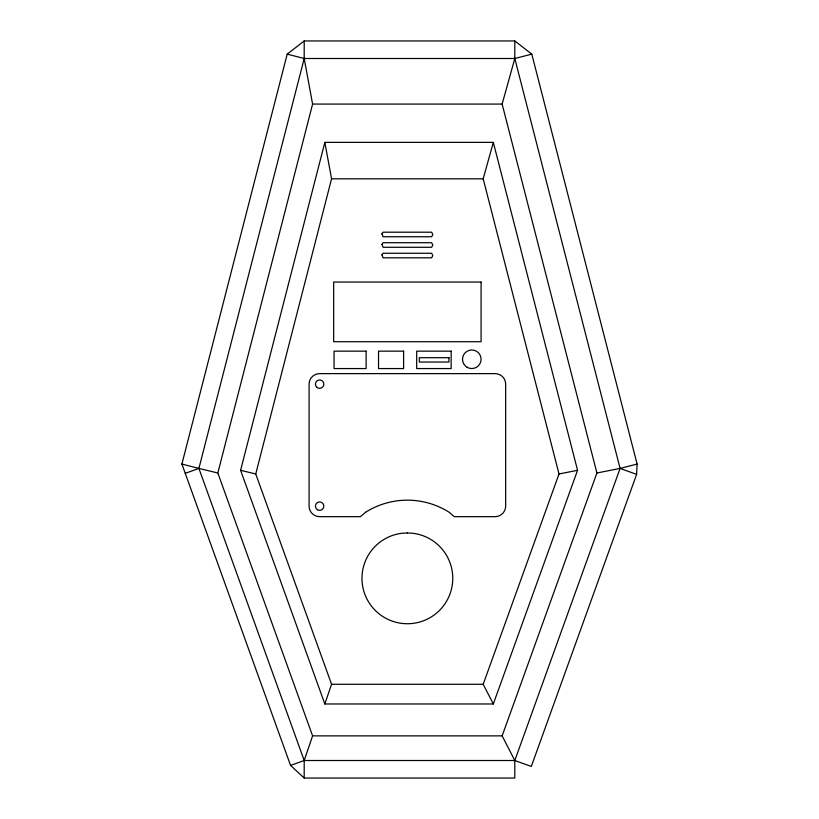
<?xml version="1.0" encoding="UTF-8"?>
<svg xmlns="http://www.w3.org/2000/svg" width="819" height="819" viewBox="0 0 819 819"><rect width="100%" height="100%" fill="white"/><g stroke="black" fill="none" stroke-linecap="round" stroke-linejoin="round"><path stroke-width="1.23" d="M290.55 765.417L304.197 760.503L514.803 760.503L531.306 766.451L636.609 474.375L637.1 464.056L531.797 54.136L514.803 40.95L304.197 40.95L287.203 54.136L181.9 464.056L290.55 765.417L304.197 778.05L514.803 778.05L514.803 760.503L620.096 468.417L514.803 58.497L514.803 40.95M304.197 778.05L304.197 760.503L198.904 468.417L304.197 58.497L304.197 40.95M304.197 760.503L312.602 735.871L217.834 473.003L312.602 104.074L304.197 58.497L287.203 54.136M240.602 470.311L324.836 142.373L493.314 142.373L577.559 470.311L493.314 703.971L324.836 703.971L240.602 470.311L255.743 473.976L331.562 684.274L324.836 703.971M255.743 473.976L331.562 178.829L324.836 142.373M514.803 760.503L502.139 735.871L596.908 473.003L502.139 104.074L514.803 58.497L531.797 54.136M493.314 703.971L483.19 684.274L559.008 473.976L483.19 178.829L493.314 142.373M185.248 473.341L198.904 468.417L217.834 473.003M596.908 473.003L620.096 468.417L637.1 464.056M559.008 473.976L577.559 470.311M304.197 58.497L514.803 58.497M312.602 104.074L502.139 104.074M331.562 178.829L483.19 178.829M331.562 684.274L483.19 684.274M312.602 735.871L502.139 735.871M181.9 464.056L198.904 468.417M620.096 468.417L636.609 474.375M381.951 233.865L383.087 236.752L431.654 236.752L432.841 234.48L431.654 232.197L383.087 232.197L381.951 233.865M381.951 244.39L383.087 247.287L431.654 247.287L432.841 245.004L431.654 242.721L383.087 242.721L381.951 244.39M381.951 254.924L383.087 257.821L431.654 257.821L432.841 255.538L431.654 253.255L383.087 253.255L381.951 254.924M365.602 512.264L360.432 516.666L319.625 516.666A10.534 10.534 0 0 1 309.091 506.132L309.091 384.162A10.534 10.534 0 0 1 319.625 373.628L495.126 373.628A10.534 10.534 0 0 1 505.651 384.162L505.651 506.132A10.534 10.534 0 0 1 495.126 516.666L454.31 516.666L449.15 512.264A78.174 78.174 0 0 0 365.602 512.264M407.371 532.944L401.689 533.302A45.393 45.393 0 0 0 369.041 602.661A45.393 45.393 0 0 0 445.7 602.661A45.393 45.393 0 0 0 413.063 533.302L407.371 532.944M481.081 282.053L333.661 282.053L333.661 341.718L481.081 341.718L481.081 282.053M366.134 351.156L334.05 351.156L334.05 368.56L366.134 368.56L366.134 351.156M403.603 351.156L378.532 351.156L378.532 368.56L403.603 368.56L403.603 351.156M451.156 351.156L416.687 351.156L416.687 368.56L451.156 368.56L451.156 351.156M448.945 357.688L419.328 357.688L419.328 362.039L448.945 362.039L448.945 357.688M467.158 367.311A9.285 9.285 0 0 0 481.081 359.275A9.285 9.285 0 0 0 467.158 351.228A9.285 9.285 0 0 0 467.158 367.311M316.646 387.131A4.208 4.208 0 0 0 323.689 385.247A4.208 4.208 0 0 0 318.53 380.088A4.208 4.208 0 0 0 316.646 387.131M317.516 509.776A4.208 4.208 0 0 0 323.833 506.132A4.208 4.208 0 0 0 317.516 502.487A4.208 4.208 0 0 0 317.516 509.776"/></g></svg>
